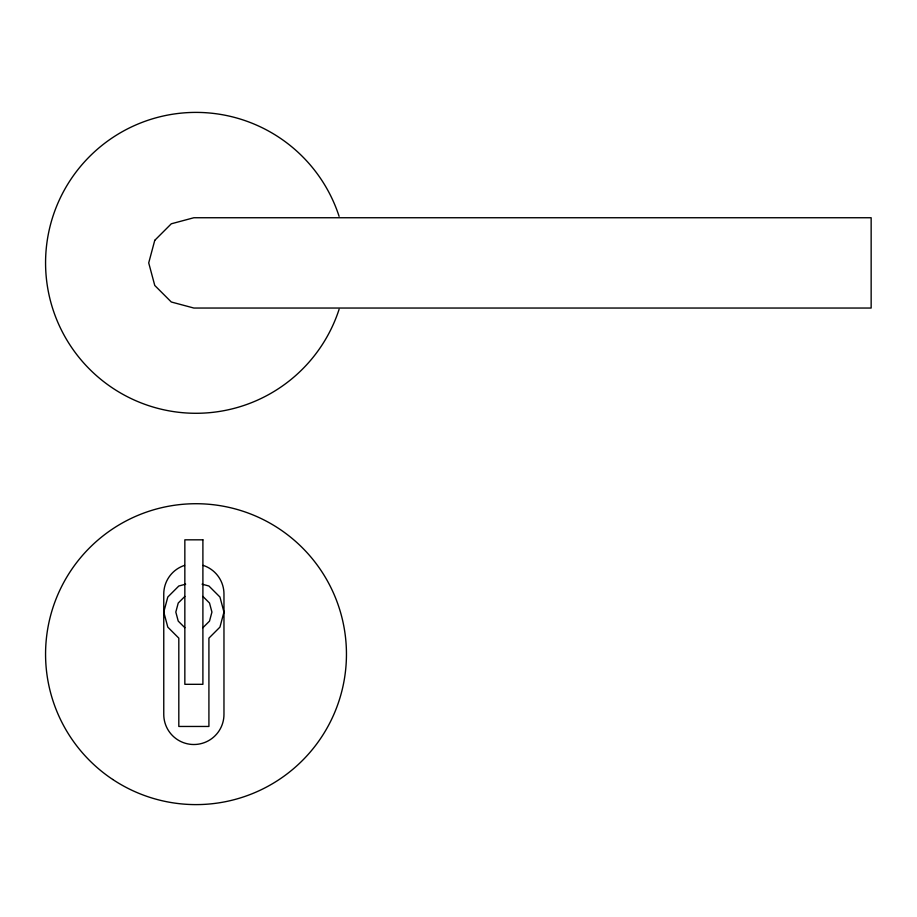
<?xml version="1.0" encoding="UTF-8"?>
<svg xmlns="http://www.w3.org/2000/svg" width="917" height="917" viewBox="0 0 917 917"><rect width="100%" height="100%" fill="white"/><g stroke="black" fill="none" stroke-linecap="round" stroke-linejoin="round"><path stroke-width="1.38" d="M184.844 596.428L178.23 603.042L175.812 612.075L178.23 621.107L184.844 627.709M202.898 627.709L209.512 621.107L211.93 612.075L209.512 603.042L202.898 596.428M185.658 584.175L178.815 586.009L167.8 597.024L163.765 612.075L167.8 627.125L178.815 638.14L178.815 726.459L208.916 726.459L208.916 638.14L219.942 627.125L223.966 612.075L219.942 597.024L208.916 586.009L202.084 584.175M184.569 565.388A30.101 30.101 0 0 0 163.765 594.01L163.765 714.412A30.101 30.101 0 0 0 193.865 744.512A30.101 30.101 0 0 0 223.966 714.412L223.966 594.01A30.101 30.101 0 0 0 203.173 565.388M339.095 309.338A150.457 150.457 0 0 1 107.576 384.555A150.457 150.457 0 0 1 107.576 141.126A150.457 150.457 0 0 1 339.095 216.343M154.767 240.323L148.714 262.892L154.767 285.474L171.296 302.002L193.865 308.043L871.15 308.043L871.15 217.742L193.865 217.742L171.296 223.794L154.767 240.323M202.898 539.826L184.844 539.826L184.844 684.311L202.898 684.311L202.898 539.826M112.745 779.473A150.457 150.457 0 0 0 346.156 663.61A150.457 150.457 0 0 0 129.114 519.4A150.457 150.457 0 0 0 112.745 779.473"/></g></svg>
